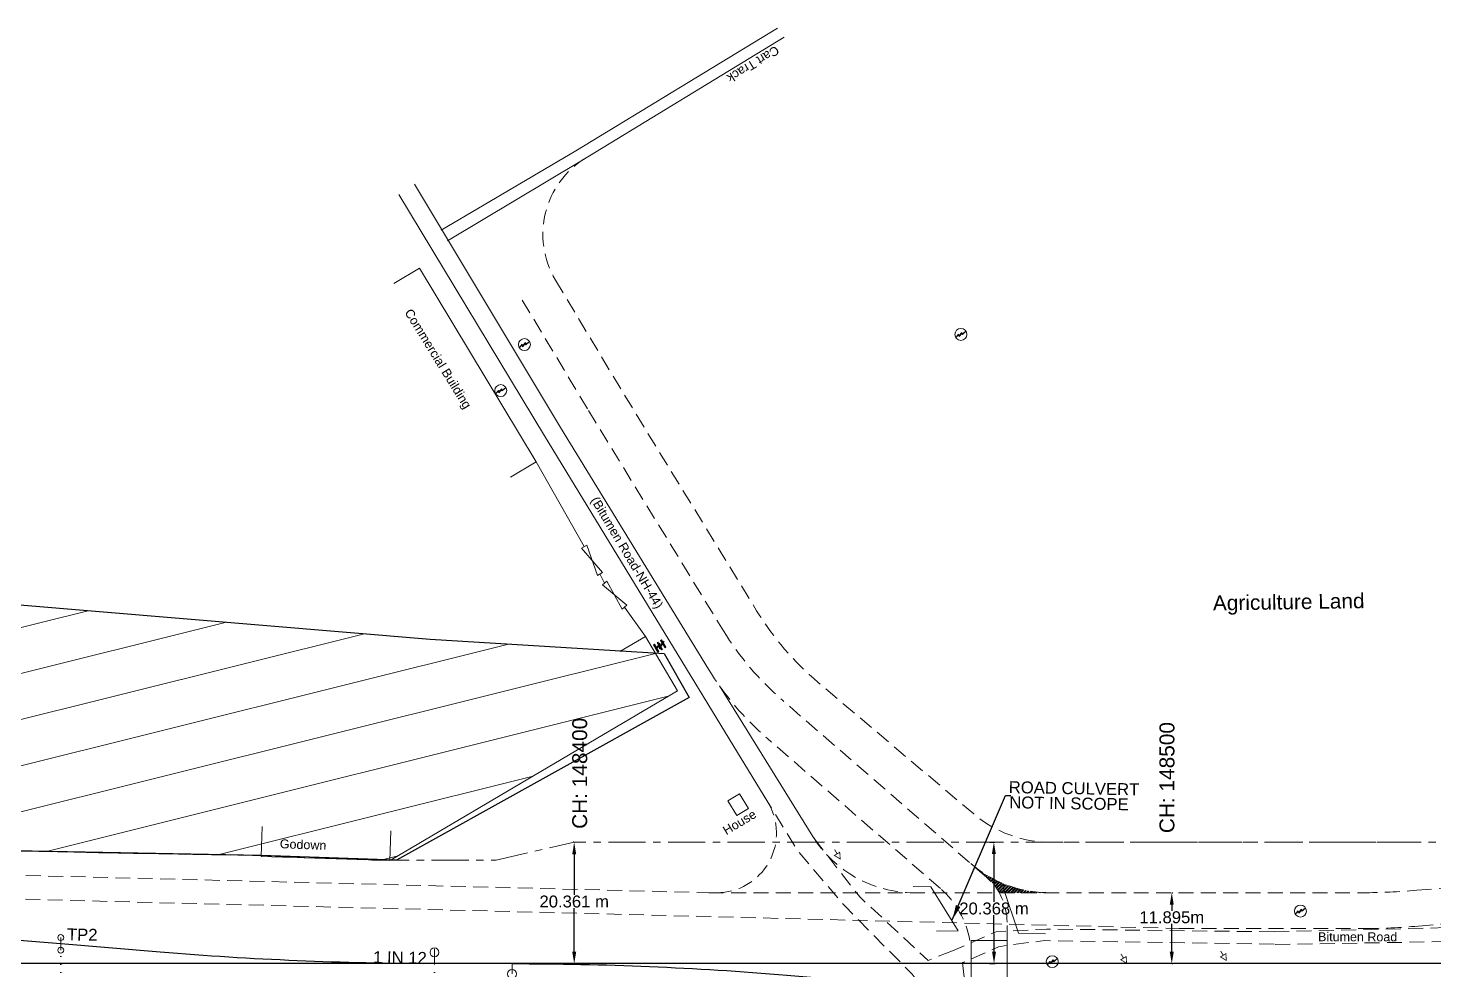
# Model space of a CAD drawing. Header units: metres. Extents: x 592467 to 614288, y 3398001 to 3402649.
# Drawn here: x 594360 to 594595.7, y 3398724.5 to 3398882.5 of the extents above; entities that cross this region are included whole.
import ezdxf

# ---------------------------------------------------------------- set-up
doc = ezdxf.new("R2010")
doc.units = ezdxf.units.M
doc.header["$MEASUREMENT"] = 0
for name, pattern in [('CENTER', [2, 1.25, -0.25, 0.25, -0.25]), ('DASHED', [0.75, 0.5, -0.25]), ('DOT', [0.25, 0, -0.25])]:
    doc.linetypes.add(name, pattern=pattern)
doc.layers.get('0').update_dxf_attribs({"lineweight": 0})
doc.layers.get('Defpoints').update_dxf_attribs({"lineweight": 0})
for name, color, linetype, lineweight in [('Bounary Dim', 10, 'Continuous', 13), ('Cardinal_Leader', 10, 'Continuous', 0), ('Cart Track', 34, 'Continuous', 0), ('Commercial Building Semipucca', 7, 'Continuous', 13), ('Compound Wall', 7, 'Continuous', 13), ('DFCC BOUNDARY', 6, 'CENTER', 0), ('Electric Pole', 7, 'Continuous', 13), ('FACTORY', 7, 'Continuous', 0), ('Gate', 7, 'Continuous', 13), ("NEW CHAWAPAIL STN. SRJ's", 10, 'Continuous', 0), ("NEW KHANNA CROSSING STN. SRJ's", 10, 'Continuous', 0), ('Proposed Chainage', 10, 'Continuous', 0), ('PROPOSED FEATURES', 1, 'Continuous', 0), ('Residential Building Semipucca', 7, 'Continuous', 13), ('Side Details', 7, 'Continuous', 13), ('Sign Board', 7, 'Continuous', 13), ('Subroad Edge', 34, 'Continuous', 0), ('Text', 7, 'Continuous', 13), ('Transformer', 7, 'Continuous', 13)]:
    doc.layers.add(name, color=color, linetype=linetype, lineweight=lineweight)
doc.layers.add('NEW KHANNA LOOP LINES', color=1, linetype='Continuous')
doc.styles.add('ARIAL', font='arial.ttf')
doc.styles.get("Standard").update_dxf_attribs({"font": 'arial.ttf'})
doc.styles.add('Style-Arial', font='arial.ttf')
doc.styles.add('Text', font='arial.ttf', dxfattribs={"height": 2})
doc.dimstyles.new('DIM', dxfattribs={"dimtxt": 2.5, "dimasz": 2.5, "dimexe": 0.18, "dimexo": 0.0625, "dimgap": 0.09, "dimtad": 0, "dimtih": 1, "dimtoh": 1, "dimdec": 3, "dimzin": 0, "dimdsep": 46, "dimtxsty": 'Standard', "dimcen": 0.09, "dimaunit": 1, "dimadec": 5, "dimazin": 0, "dimtfac": 1, "dimtdec": 3, "dimtofl": 0, "dimtmove": 0, "dimatfit": 3, "dimfxl": 1, "dimtolj": 1, "dimtzin": 0, "dimarcsym": 0})
doc.dimstyles.new('ISO-25', dxfattribs={"dimtxt": 2.5, "dimasz": 2.5, "dimexe": 1.25, "dimexo": 0.625, "dimtad": 1, "dimtxsty": 'Standard', "dimcen": 2.5, "dimadec": 0, "dimazin": 0, "dimtfac": 1, "dimtmove": 0, "dimatfit": 3, "dimfxl": 1, "dimarcsym": 0})
doc.dimstyles.get("Standard").update_dxf_attribs({"dimtxt": 8, "dimasz": 0.18, "dimexe": 0.18, "dimexo": 0.0625, "dimgap": 0.09, "dimtad": 0, "dimtih": 1, "dimtoh": 1, "dimdec": 3, "dimzin": 0, "dimdsep": 46, "dimtxsty": 'Standard', "dimcen": 0.09, "dimadec": 0, "dimazin": 0, "dimtfac": 1, "dimtdec": 3, "dimtofl": 0, "dimtmove": 0, "dimatfit": 3, "dimfxl": 1, "dimtolj": 1, "dimtzin": 0, "dimarcsym": 0})
pattern_1 = [(45, (595655.81536, 3398719.33915), (-0.26516504, 0.26516504), []), (45, (595655.99213, 3398719.33915), (-0.26516504, 0.26516504), [])]

# ---------------------------------------------------------------- blocks, each defined once
blk = doc.blocks.new('GT')
at = {"layer": 'Gate'}
for p, q in [((-0.5, -0.5), (-0.5, 0.5)), ((-0.5, 0.5), (0.5, -0.5)), ((0.5, 0.5), (0.5, -0.5))]:
    blk.add_line(p, q, dxfattribs=at)
at = {"layer": 'Gate', "flags": 128}
blk.add_lwpolyline([(0.5, 0.5), (-0.5, -0.5)], dxfattribs=at)
blk = doc.blocks.new('EP')
at = {"extrusion": (0, 0, -1)}
blk.add_hatch(color=8, dxfattribs=at).paths.add_polyline_path([(-0.31, -0.24), (-0.94, -0.01), (-0.41, -0.1), (-0.43, 0.15), (0.21, -0.05), (0.21, 0.16), (0.93, -0.01), (0.31, 0.07), (0.31, -0.19), (-0.31, 0)])
at = {"color": 8}
for p, q in [((-0.93, -0.01), (-0.21, 0.16)), ((-0.31, 0.07), (-0.93, -0.01)), ((-0.31, -0.19), (-0.31, 0.07)), ((0.31, 0), (-0.31, -0.19)), ((-0.21, 0.16), (-0.21, -0.05)), ((-0.21, -0.05), (0.43, 0.15)), ((0.31, -0.24), (0.31, 0)), ((0.43, 0.15), (0.41, -0.1)), ((0.94, -0.01), (0.31, -0.24)), ((0.41, -0.1), (0.94, -0.01))]:
    blk.add_line(p, q, dxfattribs=at)
blk.add_circle((0, 0), 1, dxfattribs=at)
blk = doc.blocks.new('TSB')
at = {"const_width": 0.132, "flags": 128}
blk.add_lwpolyline([(-0.51, 0.84), (0.54, 0.84), (0, 1.85), (-0.51, 0.84)], close=True, dxfattribs=at)
at = {"const_width": 0.142, "flags": 128}
blk.add_lwpolyline([(0, 0.84), (0, 0)], dxfattribs=at)
blk = doc.blocks.new('TRF')
at = {"extrusion": (0, 0, -1)}
blk.add_hatch(color=256, dxfattribs=at).paths.add_polyline_path([(-0.22, -0.04), (-0.38, 0.42), (0.98, -0.29), (-0.02, 0.04), (0.18, -0.39), (-0.98, 0.09)])
for p, q in [((-0.69, 0.72), (-0.69, -0.72)), ((-0.52, 0.72), (-0.69, 0.72)), ((-0.52, -0.72), (-0.52, 0.72)), ((0, 0.72), (0, -0.72)), ((0.17, 0.72), (0, 0.72)), ((0.17, -0.72), (0.17, 0.72)), ((0.7, 0.72), (0.7, -0.72)), ((0.87, 0.72), (0.7, 0.72)), ((0.87, -0.72), (0.87, 0.72)), ((-0.69, -0.72), (-0.52, -0.72)), ((0, -0.72), (0.17, -0.72)), ((0.7, -0.72), (0.87, -0.72))]:
    blk.add_line(p, q)
at = {"flags": 128}
blk.add_lwpolyline([(0.22, -0.04), (0.38, 0.42), (-0.98, -0.29), (0.02, 0.04), (-0.18, -0.39), (0.98, 0.09), (0.22, -0.04)], close=True, dxfattribs=at)
blk = doc.blocks.new('*D220')
at = {"layer": 'Defpoints', "color": 0, "linetype": 'ByBlock', "lineweight": 13, "ltscale": 5}
for p in [(594451.6, 3398745.95), (594451.6, 3398725.59), (594451.6, 3398725.59)]:
    blk.add_point(p, dxfattribs=at)
at = {"layer": 'DFCC BOUNDARY', "color": 0, "linetype": 'ByBlock', "lineweight": -2, "ltscale": 5, "transparency": 16777216}
for p, q in [((594451.54, 3398745.95), (594451.42, 3398745.95)), ((594451.6, 3398743.95), (594451.6, 3398737.11)), ((594451.6, 3398727.59), (594451.6, 3398734.89)), ((594451.54, 3398725.59), (594451.42, 3398725.59))]:
    blk.add_line(p, q, dxfattribs=at)
at = {"layer": 'DFCC BOUNDARY', "color": 0, "linetype": 'ByBlock', "lineweight": 13, "ltscale": 5, "transparency": 16777216}
for points in [[(594451.27, 3398743.95), (594451.94, 3398743.95), (594451.6, 3398745.95)], [(594451.27, 3398727.59), (594451.94, 3398727.59), (594451.6, 3398725.59)]]:
    blk.add_solid(points, dxfattribs=at)
at = {"layer": 'DFCC BOUNDARY', "color": 0, "linetype": 'ByBlock', "ltscale": 5, "transparency": 16777216, "insert": (594451.6, 3398736), "char_height": 2, "attachment_point": 5}
blk.add_mtext('\\A1;20.361 m', dxfattribs=at)
blk = doc.blocks.new('*D221')
at = {"layer": 'Defpoints', "color": 0, "linetype": 'ByBlock', "lineweight": 13, "ltscale": 5}
for p in [(594521.15, 3398745.96), (594521.96, 3398745.96), (594521.18, 3398725.59)]:
    blk.add_point(p, dxfattribs=at)
at = {"layer": 'DFCC BOUNDARY', "color": 0, "linetype": 'ByBlock', "lineweight": -2, "ltscale": 5, "transparency": 16777216}
for p, q in [((594521.22, 3398745.96), (594522.14, 3398745.96)), ((594521.97, 3398743.96), (594521.98, 3398735.94)), ((594521.99, 3398727.59), (594521.98, 3398733.72)), ((594521.24, 3398725.59), (594522.17, 3398725.59))]:
    blk.add_line(p, q, dxfattribs=at)
at = {"layer": 'DFCC BOUNDARY', "color": 0, "linetype": 'ByBlock', "lineweight": 13, "ltscale": 5, "transparency": 16777216}
for points in [[(594522.3, 3398743.96), (594521.63, 3398743.96), (594521.96, 3398745.96)], [(594522.32, 3398727.59), (594521.66, 3398727.59), (594521.99, 3398725.59)]]:
    blk.add_solid(points, dxfattribs=at)
at = {"layer": 'DFCC BOUNDARY', "color": 0, "linetype": 'ByBlock', "ltscale": 5, "transparency": 16777216, "insert": (594521.98, 3398734.83), "char_height": 2, "attachment_point": 5}
blk.add_mtext('\\A1;20.368 m', dxfattribs=at)
blk = doc.blocks.new('*D205')
at = {"layer": 'Bounary Dim', "color": 0, "lineweight": -2, "transparency": 16777216}
for p, q in [((594551.85, 3398737.48), (594551.97, 3398737.48)), ((594551.79, 3398735.48), (594551.79, 3398734.47)), ((594551.79, 3398727.59), (594551.79, 3398732.25)), ((594551.85, 3398725.59), (594551.97, 3398725.59))]:
    blk.add_line(p, q, dxfattribs=at)
at = {"layer": 'Bounary Dim', "color": 0, "lineweight": 13, "transparency": 16777216}
for points in [[(594551.45, 3398735.48), (594552.12, 3398735.48), (594551.79, 3398737.48)], [(594551.45, 3398727.59), (594552.12, 3398727.59), (594551.79, 3398725.59)]]:
    blk.add_solid(points, dxfattribs=at)
at = {"layer": 'Defpoints', "color": 0, "lineweight": 13, "transparency": 16777216}
for p in [(594551.79, 3398737.48), (594551.79, 3398725.59), (594551.79, 3398725.59)]:
    blk.add_point(p, dxfattribs=at)
at = {"layer": 'Bounary Dim', "color": 0, "transparency": 16777216, "insert": (594551.79, 3398733.36), "char_height": 2, "attachment_point": 5}
blk.add_mtext('\\A1;11.895m', dxfattribs=at)

msp = doc.modelspace()

# ---------------------------------------------------------------- hatches: boundary and pattern name
at = {"lineweight": 13}
h = msp.add_hatch(dxfattribs=at)
h.set_pattern_fill('ANSI32', color=1, angle=-149.020766)
h.set_pattern_definition(pattern_1)
h.paths.add_polyline_path([(594523.7056, 3398738.938, -0.08290394), (594518.087, 3398742.3761), (594520.7213, 3398740.0908, -0.08489845), (594522.8593, 3398737.4837), (594523.8358, 3398737.4837), (594523.5781, 3398738.2069)])
h = msp.add_hatch(dxfattribs=at)
h.set_pattern_fill('ANSI32', color=1, angle=-149.020766)
h.set_pattern_definition(pattern_1)
h.paths.add_polyline_path([(594523.7056, 3398738.938), (594523.5781, 3398738.2069), (594523.8358, 3398737.4837), (594531.1927, 3398737.4837, -0.09622055)])
at = {"layer": 'Bounary Dim', "lineweight": 9}
h = msp.add_hatch(dxfattribs=at)
h.set_pattern_fill('ANSI31', color=0, scale=60)
h.set_pattern_definition([(194.02077, (595655.815, 3398719.339), (1.81705, -7.27656), [])])
h.paths.add_polyline_path([(594238.1384, 3398795.3083), (594237.9196, 3398742.7952), (594246.1787, 3398742.8007), (594265.213, 3398745.3513), (594301.4312, 3398745.2849), (594319.693, 3398745.2515), (594322.3221, 3398745.1979), (594398.4011, 3398743.716), (594399.1139, 3398743.7044), (594399.1138, 3398743.7021), (594420.8733, 3398742.9531), (594468.9458, 3398771.3741), (594465.1807, 3398777.7243), (594427.4335, 3398779.9972), (594358.0086, 3398785.807)])
h.paths.add_polyline_path([(594314.3471, 3398764.4107), (594332.3266, 3398764.5621), (594332.2939, 3398768.4425), (594314.3145, 3398768.291)], flags=24)
h.paths.add_polyline_path([(594271.9414, 3398746.4412), (594280.5216, 3398746.5135), (594280.502, 3398748.8402), (594271.9218, 3398748.7679)], flags=24)
h.paths.add_polyline_path([(594401.8199, 3398744.554), (594410.3949, 3398744.249), (594410.4776, 3398746.5743), (594401.9026, 3398746.8792)], flags=24)
h.paths.add_polyline_path([(594320.8379, 3398745.4384), (594336.7166, 3398745.3476), (594336.7332, 3398748.2606), (594320.8546, 3398748.3514)], flags=24)

# ---------------------------------------------------------------- linework, layer by layer
at = {"color": 5, "lineweight": 13}
for points in [[(594523.7034, 3398738.9252), (594523.5781, 3398738.2069), (594526.101, 3398730.7206), (594530.591, 3398730.5869)], [(594508.4045, 3398738.5379), (594511.4186, 3398738.4556), (594515.9822, 3398731.0984), (594512.3418, 3398731.042)], [(594524.1739, 3398729.4848), (594524.2414, 3398691.8623), (594518.2414, 3398691.8516), (594518.174, 3398729.4741)]]:
    msp.add_lwpolyline(points, dxfattribs=at)
at = {"color": 5}
msp.add_lwpolyline([(594524.1739, 3398729.4848), (594518.174, 3398729.4741)], dxfattribs=at)
at = {"layer": 'Cardinal_Leader', "linetype": 'Continuous', "lineweight": 13}
msp.add_line((594365.5176, 3398727.8429, 36.8095), (594365.5176, 3398729.964, 36.8095), dxfattribs=at)
for centre in [(594365.5176, 3398729.964, 36.8095), (594365.5176, 3398727.8429, 36.8095)]:
    msp.add_circle(centre, 0.5, dxfattribs=at)
at = {"layer": 'Cart Track', "lineweight": 18, "flags": 128}
for points in [[(594485.6655, 3398882.5206), (594451.869, 3398861.9297), (594429.2744, 3398848.6219)], [(594430.3545, 3398846.8115), (594452.8993, 3398860.3129), (594486.7905, 3398881.0003)]]:
    msp.add_lwpolyline(points, dxfattribs=at)
at = {"layer": 'Cart Track', "color": 3, "linetype": 'DASHED', "lineweight": 18, "ltscale": 5, "flags": 128}
for points in [[(594568.9467, 3398730.9225), (594618.1996, 3398732.1255), (594667.2665, 3398732.5588), (594692.1864, 3398731.6939), (594698.5395, 3398731.5201)], [(594699.1003, 3398728.942), (594691.9074, 3398729.05), (594667.6786, 3398729.9888), (594618.2213, 3398729.6173), (594568.9181, 3398728.8061)]]:
    msp.add_lwpolyline(points, dxfattribs=at)
at = {"layer": 'Commercial Building Semipucca', "flags": 128}
for points in [[(594459.251, 3398777.9243), (594463.5506, 3398780.4736), (594468.9458, 3398771.3741), (594420.9251, 3398742.9837)], [(594420.874, 3398747.8827), (594420.7142, 3398742.8867), (594399.1098, 3398743.5774), (594399.2695, 3398748.5734)]]:
    msp.add_lwpolyline(points, dxfattribs=at)
at = {"layer": 'Compound Wall', "lineweight": 13, "flags": 128}
for points in [[(594445.2166, 3398809.766), (594453.2471, 3398795.5357)], [(594455.9248, 3398790.9773), (594456.7078, 3398789.4215)], [(594460.0118, 3398785.3795), (594463.5506, 3398780.4736)], [(594399.0159, 3398743.706), (594381.9386, 3398743.9832), (594319.693, 3398745.2515)]]:
    msp.add_lwpolyline(points, dxfattribs=at)
at = {"layer": 'DFCC BOUNDARY', "lineweight": 20, "ltscale": 5, "flags": 128}
msp.add_lwpolyline([(593268.8771, 3398743.1241), (593288.3142, 3398743.1435), (593298.9263, 3398743.1753), (593317.7169, 3398743.181), (593335.6749, 3398743.1861), (593351.9154, 3398743.1939), (593368.3098, 3398743.2018), (593392.6865, 3398743.2236), (593417.5452, 3398743.2458), (593442.0441, 3398743.2881), (593466.7158, 3398743.3307), (593488.7282, 3398743.3555), (593511.3451, 3398743.381), (593534.1889, 3398743.3927), (593557.0265, 3398743.4043), (593567.7863, 3398743.3482), (593589.0729, 3398743.37), (593609.4741, 3398743.3909), (593633.306, 3398743.3884), (593656.7586, 3398743.3857), (593673.8735, 3398743.1686), (593686.5501, 3398743.197), (593699.0935, 3398743.2251), (593718.6266, 3398743.2403), (593737.8059, 3398743.2553), (593756.8231, 3398743.2997), (593797.1201, 3398743.3617), (593818.3483, 3398743.3793), (593837.357, 3398743.3961), (593856.1608, 3398743.4126), (593876.9616, 3398743.4386), (593897.7088, 3398743.4645), (593906.3201, 3398743.48), (593939.2807, 3398743.5394), (593959.3447, 3398743.5373), (593980.7312, 3398743.535), (593998.4939, 3398743.5517), (594017.8866, 3398743.5699), (594036.0937, 3398743.5946), (594054.2109, 3398743.6191), (594072.1761, 3398743.6373), (594108.2843, 3398743.6738), (594147.416, 3398743.7135), (594168.1093, 3398743.7345), (594186.979, 3398743.754), (594205.6028, 3398743.7733), (594225.9301, 3398743.7872), (594237.9238, 3398743.7952), (594237.9196, 3398742.7952), (594246.1787, 3398742.8007), (594265.213, 3398745.3513), (594301.4312, 3398745.2849), (594322.3221, 3398745.1979), (594339.0716, 3398744.8566), (594359.6626, 3398744.4371), (594381.9386, 3398743.9832), (594399.0159, 3398743.706), (594418.7512, 3398742.9194), (594438.513, 3398742.9353), (594451.6044, 3398745.9497), (594476.457, 3398745.9507), (594496.0336, 3398745.9479), (594515.4148, 3398745.9638), (594530.3381, 3398745.9473), (594545.0878, 3398745.9737), (594564.601, 3398745.958), (594583.9475, 3398745.9736), (594595.507, 3398745.9758), (594606.8225, 3398745.9636), (594627.8219, 3398745.9736), (594639.5874, 3398745.6406), (594667.1861, 3398745.3165), (594680.5599, 3398745.4403), (594682.5021, 3398840.4816), (594688.9277, 3398840.4825), (594703.0126, 3398840.4846), (594719.2746, 3398840.4869), (594738.4574, 3398840.4897), (594757.0914, 3398840.4924), (594778.0674, 3398840.4016), (594799.3073, 3398840.574), (594817.2335, 3398840.5933), (594834.3037, 3398840.5887), (594852.615, 3398840.5913), (594871.1729, 3398840.509), (594890.906, 3398840.5119), (594910.5806, 3398840.5148), (594929.8096, 3398840.5176), (594947.7981, 3398840.5202), (594967.4417, 3398840.5231), (594987.1778, 3398840.5259), (595007.1414, 3398840.5289), (595022.5701, 3398840.5311), (595045.9549, 3398840.5422), (595068.2138, 3398840.5377), (595086.7086, 3398840.5404), (595107.9878, 3398840.5435), (595127.673, 3398840.5464), (595144.6457, 3398840.5489), (595150.5109, 3398840.5497), (595187.8779, 3398840.5552), (595205.7616, 3398840.5578), (595223.4319, 3398840.5604), (595243.3301, 3398841.4475), (595262.0911, 3398841.5534), (595282.5826, 3398841.669), (595302.3681, 3398841.7807), (595325.1405, 3398841.9092), (595347.3125, 3398842.9304), (595367.3755, 3398842.1476), (595386.8651, 3398842.2576), (595406.3761, 3398842.9706), (595424.7372, 3398842.4713), (595444.5499, 3398842.5832), (595464.7333, 3398842.6971), (595486.5306, 3398843.0158), (595507.7569, 3398843.0072), (595526.8666, 3398842.9804), (595545.3973, 3398842.9545), (595565.1541, 3398843.0179), (595585.7252, 3398843.084), (595605.1683, 3398843.0188), (595623.8392, 3398842.9562), (595642.921, 3398842.9896), (595662.5621, 3398843.024), (595680.431, 3398842.9966), (595697.7129, 3398842.9701), (595715.2456, 3398842.9929), (595732.8123, 3398843.0158), (595750.9853, 3398842.9876), (595767.8894, 3398842.9612), (595781.8971, 3398842.9932), (595795.7138, 3398843.0251), (595814.9902, 3398843.0046), (595833.9698, 3398842.9844), (595853.495, 3398842.9364), (595872.6252, 3398842.8893), (595890.6274, 3398842.8809), (595908.2519, 3398842.8727), (595926.8519, 3398842.8605), (595944.9598, 3398842.8486), (595964.0203, 3398842.8468), (595982.503, 3398842.8508), (595994.2367, 3398842.872), (596006.0036, 3398842.8933), (596025.3049, 3398842.8841), (596043.9126, 3398842.8753), (596062.8809, 3398842.8979), (596081.9844, 3398842.9207), (596102.4268, 3398842.9045), (596102.3585, 3398756.9045), (596102.3588, 3398756.9045), (596122.4377, 3398756.8886), (596141.3547, 3398756.9025), (596166.8406, 3398756.9237), (596178.3544, 3398756.9248), (596196.2489, 3398756.9263), (596214.2914, 3398756.9547), (596232.02, 3398756.9826), (596251.3222, 3398756.9534), (596270.2259, 3398756.9249), (596289.582, 3398756.9141), (596308.8674, 3398756.9032), (596328.6403, 3398756.9216), (596348.4184, 3398756.9401), (596367.4289, 3398756.926), (596386.1104, 3398756.9122), (596405.4004, 3398756.8905), (596424.1821, 3398756.8694), (596441.6776, 3398756.8692), (596496.5673, 3398760.351), (596498.1499, 3398735.4012), (596498.3697, 3398731.9357)], dxfattribs=at)
at = {"layer": 'FACTORY', "lineweight": 25}
msp.add_lwpolyline([(594466.6978, 3398777.6329), (594470.8733, 3398770.2601), (594421.7802, 3398742.9218), (594399.1138, 3398743.7021), (594322.3221, 3398745.1979), (594265.213, 3398745.3513), (594246.1787, 3398742.8007), (594237.9196, 3398742.7952), (594238.1384, 3398795.3083), (594358.0086, 3398785.807), (594427.4335, 3398779.9972), (594466.6978, 3398777.6329)], dxfattribs=at)
at = {"layer": "NEW CHAWAPAIL STN. SRJ's", "linetype": 'DOT', "lineweight": 18, "ltscale": 5, "elevation": 36.8095, "flags": 128}
msp.add_lwpolyline([(594365.5176, 3398629.6041), (594365.5176, 3398728.9031)], dxfattribs=at)
at = {"layer": "NEW CHAWAPAIL STN. SRJ's", "color": 1, "linetype": 'DOT', "lineweight": 18, "ltscale": 5, "flags": 128}
msp.add_lwpolyline([(594428.1749, 3398629.6041), (594428.1749, 3398725.5892)], dxfattribs=at)
at = {"layer": "NEW KHANNA CROSSING STN. SRJ's", "color": 10, "linetype": 'Continuous', "lineweight": 18, "elevation": 36.8095, "flags": 128}
msp.add_lwpolyline([(594428.1749, 3398728.0895), (594428.1749, 3398725.5895)], dxfattribs=at)
at = {"layer": "NEW KHANNA CROSSING STN. SRJ's", "color": 10, "linetype": 'Continuous', "lineweight": 18, "flags": 128}
msp.add_lwpolyline([(594441.1749, 3398723.8585), (594441.1749, 3398725.5892)], dxfattribs=at)
at = {"layer": "NEW KHANNA CROSSING STN. SRJ's", "color": 10, "linetype": 'Continuous', "lineweight": 20}
for centre in [(594428.1749, 3398727.4746, 36.8095), (594441.1786, 3398723.8585)]:
    msp.add_circle(centre, 0.75, dxfattribs=at)
at = {"layer": 'NEW KHANNA LOOP LINES', "linetype": 'Continuous', "lineweight": 25, "elevation": 36.8095, "flags": 128}
msp.add_lwpolyline([(594428.1749, 3398725.5895, -0.02073714), (594382.1985, 3398727.5134), (594365.5176, 3398728.9035, 0.01971946), (594298.5615, 3398731.8318, 0.01928391)], format="xyb", dxfattribs=at)
at = {"layer": 'NEW KHANNA LOOP LINES', "linetype": 'Continuous', "lineweight": 25, "flags": 128}
msp.add_lwpolyline([(594773.3894, 3398725.5892), (593474.2356, 3398725.5892)], dxfattribs=at)
msp.add_lwpolyline([(594441.1749, 3398725.5892, -0.02078811), (594487.2647, 3398723.672), (594516.2529, 3398721.2563, 0.02078909), (594562.3449, 3398719.3392)], format="xyb", dxfattribs=at)
at = {"layer": 'PROPOSED FEATURES', "linetype": 'DASHED', "lineweight": 13, "ltscale": 5}
for p, q in [((594442.9037, 3398836.8955), (594453.9817, 3398818.3888)), ((594453.987, 3398818.3799), (594476.6312, 3398781.4235)), ((594524.1739, 3398729.4848), (594524.1684, 3398732.5549))]:
    msp.add_line(p, q, dxfattribs=at)
at = {"layer": 'PROPOSED FEATURES', "linetype": 'DASHED', "lineweight": 13, "ltscale": 5, "flags": 128}
msp.add_lwpolyline([(594448.4809, 3398840.2339), (594459.5442, 3398821.7516), (594482.1871, 3398784.7974, 0.07980237), (594492.5127, 3398772.7597), (594518.5777, 3398750.6922, 0.17754285), (594531.507, 3398745.9564), (594591.7976, 3398745.9751)], format="xyb", dxfattribs=at)
for points in [[(594520.7213, 3398740.0908), (594486.5004, 3398769.7771)], [(594513.0079, 3398738.1772), (594483.986, 3398763.3533)], [(594592.8593, 3398737.8969), (594679.9017, 3398744.8143)], [(594284.7054, 3398742.2851), (594474.1595, 3398737.4837)], [(594593.1323, 3398731.8969), (594678.5544, 3398739.6861)], [(594284.6041, 3398738.2864), (594553.0254, 3398731.4837)], [(594474.1595, 3398737.4837), (594583.7784, 3398737.4837)], [(594475.5187, 3398737.4837), (594474.1595, 3398737.4837)], [(594522.8593, 3398737.4837), (594531.1927, 3398737.4837)], [(594553.0254, 3398731.4837), (594584.0514, 3398731.4837)]]:
    msp.add_lwpolyline(points, dxfattribs=at)
at = {"layer": 'PROPOSED FEATURES', "linetype": 'DASHED', "lineweight": 25, "ltscale": 5, "flags": 128}
msp.add_lwpolyline([(594496.0345, 3398742.4532), (594496.0352, 3398742.4532)], dxfattribs=at)
at = {"layer": 'PROPOSED FEATURES', "linetype": 'DASHED', "lineweight": 13, "ltscale": 5}
for centre, radius, start, end in [((594461.3514, 3398847.9379), 15, 121.071754, 210.904319), ((594519.2646, 3398807.5462), 50, 211.496944, 229.058724), ((594516.7503, 3398801.1224), 50, 211.496944, 229.058724), ((594475.5184, 3398747.4837), 10, 270, 31.4102), ((594508.5923, 3398757.4837), 20, 211.972309, 270), ((594531.1927, 3398757.4837), 20, 229.058724, 270), ((594514.1685, 3398732.537), 10, 0.102753, 49.058724), ((594503.1786, 3398726.8465), 15, 10.087154, 49.058724), ((594583.7784, 3398837.4837), 100, 270, 275.210114), ((594584.0514, 3398831.4837), 100, 270, 275.210114)]:
    msp.add_arc(centre, radius, start, end, dxfattribs=at)
at = {"layer": 'Residential Building Semipucca', "flags": 128}
msp.add_lwpolyline([(594421.3631, 3398839.656), (594425.6441, 3398842.2365), (594445.2166, 3398809.766), (594440.9357, 3398807.1855)], dxfattribs=at)
at = {"layer": 'Residential Building Semipucca'}
msp.add_3dface([(594479.2907, 3398754.0891), (594480.8094, 3398751.6362), (594478.8672, 3398750.4363), (594477.348, 3398752.8901)], dxfattribs=at)
at = {"layer": 'Subroad Edge', "lineweight": 13}
for p, q in [((594446.6077, 3398814.1), (594422.1993, 3398854.5843)), ((594477.5715, 3398763.3095), (594446.6077, 3398814.1)), ((594484.053, 3398752.6953), (594477.5715, 3398763.3095))]:
    msp.add_line(p, q, dxfattribs=at)
at = {"layer": 'Subroad Edge', "lineweight": 13, "flags": 128}
for points in [[(594474.1169, 3398774.9998), (594449.2798, 3398815.5351), (594424.8399, 3398856.3642)], [(594491.6262, 3398746.8935), (594475.9606, 3398772.2053)]]:
    msp.add_lwpolyline(points, dxfattribs=at)
at = {"layer": 'Subroad Edge', "color": 3, "linetype": 'DASHED', "lineweight": 13, "ltscale": 5, "flags": 128}
for points in [[(594516.7515, 3398725.7584), (594516.6829, 3398725.7282), (594517.5043, 3398719.681), (594513.6295, 3398716.9721), (594508.2647, 3398723.8136), (594497.0692, 3398735.1603), (594488.9608, 3398744.6583), (594483.2661, 3398753.9839)], [(594515.0207, 3398727.7348), (594510.9544, 3398726.1376), (594499.4825, 3398736.7709), (594492.0051, 3398746.3417), (594491.1531, 3398747.6922)], [(594568.9467, 3398730.9225), (594530.7621, 3398731.3933), (594524.5863, 3398731.0421), (594522.3388, 3398730.9401), (594515.0207, 3398727.7348)], [(594568.9675, 3398728.8538), (594530.4678, 3398729.4474), (594525.1892, 3398728.8192), (594522.7199, 3398728.39), (594516.7515, 3398725.7584)]]:
    msp.add_lwpolyline(points, dxfattribs=at)

# ---------------------------------------------------------------- block references
at = {"layer": 'Electric Pole', "xscale": 0.9997078270984131, "yscale": 0.9997078270984131, "zscale": 0.9997078270984131, "rotation": 210.979233574599}
for p in [(594516.4269, 3398831.1433), (594443.2511, 3398829.4321), (594439.2824, 3398821.7108), (594573.3635, 3398734.4057), (594531.7504, 3398725.9256)]:
    msp.add_blockref('EP', p, dxfattribs=at)
at = {"layer": 'Gate'}
for p, xscale, yscale, zscale, rotation in [((594454.5898, 3398793.2548), 5.279737573519174, 0.9997078269047716, 2.297432257162397, 300.2519772718676), ((594458.3598, 3398787.4005), 5.220487769182264, 0.9997078269047702, 2.284504866073201, 309.2519772713395)]:
    msp.add_blockref('GT', p, dxfattribs=dict(at, xscale=xscale, yscale=yscale, zscale=zscale, rotation=rotation))
at = {"layer": 'Sign Board', "xscale": 0.9997078270984131, "yscale": 0.9997078270984131, "zscale": 0.9997078270984131, "rotation": 210.979233574599}
for p in [(594495.2518, 3398744.7346), (594543.2637, 3398727.2341), (594559.989, 3398727.7114)]:
    msp.add_blockref('TSB', p, dxfattribs=at)
at = {"layer": 'Transformer', "xscale": 0.9997078270984131, "yscale": 0.9997078270984131, "zscale": 0.9997078270984131, "rotation": 210.979233574599}
msp.add_blockref('TRF', (594466.0194, 3398778.9249), dxfattribs=at)

# ---------------------------------------------------------------- texts
at = {"layer": "NEW KHANNA CROSSING STN. SRJ's", "linetype": 'Continuous', "lineweight": 13, "insert": (594417.8856, 3398726.6928, 36.8095), "char_height": 2, "attachment_point": 4, "rotation": 358.979234, "line_spacing_factor": 0.60036, "style": 'Style-Arial'}
msp.add_mtext('1 IN 12', dxfattribs=at)
at = {"layer": 'NEW KHANNA LOOP LINES', "linetype": 'Continuous', "lineweight": 0, "style": 'ARIAL'}
msp.add_text('TP2', height=2, rotation=359.137643, dxfattribs=at).set_placement((594366.5477, 3398729.4985, 36.8095))
at = {"layer": 'Proposed Chainage', "color": 1, "lineweight": 0, "char_height": 2.5, "attachment_point": 4, "rotation": 90, "line_spacing_factor": 0.6, "style": 'Style-Arial'}
for s, insert in [('CH: 148400', (594452.5364, 3398748.1934)), ('CH: 148500', (594550.9966, 3398747.476))]:
    msp.add_mtext(s, dxfattribs=dict(at, insert=insert))
at = {"layer": 'PROPOSED FEATURES', "color": 5, "style": 'Style-Arial'}
for s, p in [('ROAD CULVERT', (594524.4417, 3398754.2052)), ('NOT IN SCOPE', (594524.5259, 3398751.669))]:
    msp.add_text(s, height=2, rotation=358.979234, dxfattribs=at).set_placement(p)
at = {"layer": 'Side Details', "style": 'ARIAL'}
msp.add_text('Agriculture Land', height=2.5, rotation=0.893737, dxfattribs=at).set_placement((594558.7013, 3398784.8268))
at = {"layer": 'Subroad Edge', "style": 'Text'}
for s, rotation, p in [('Cart Track', 211.352303, (594485.3788, 3398879.6427)), ('(Bitumen Road-NH-44)', 300.904319, (594454.3263, 3398803.3561))]:
    msp.add_text(s, height=1.5, rotation=rotation, dxfattribs=at).set_placement(p)
at = {"layer": 'Subroad Edge', "color": 3, "style": 'Text'}
msp.add_text('Bitumen Road', height=1.5, rotation=359.916109, dxfattribs=at).set_placement((594576.3154, 3398729.3498))
at = {"layer": 'Text', "color": 0, "style": 'ARIAL'}
for s, rotation, p in [('Commercial Building', 301.724686, (594423.1, 3398834.8361)), ('House', 30.875871, (594477.0989, 3398747.1182)), ('Godown', 357.963309, (594402.2221, 3398744.9533))]:
    msp.add_text(s, height=1.5, rotation=rotation, dxfattribs=at).set_placement(p)

# ---------------------------------------------------------------- dimensions: what is measured, and where the dimension line sits
at = {"layer": 'Bounary Dim'}
dim = msp.add_linear_dim(base=(594551.78813, 3398725.58915), p1=(594551.78813, 3398737.48371), p2=(594551.78812, 3398725.58915), angle=269.999923, dimstyle='Standard', override={"dimtxt": 2, "dimasz": 2, "dimdsep": 0, "dimpost": 'm', "dimtmove": 2}, dxfattribs=at)
dim.commit()
dim.dimension.update_dxf_attribs({"geometry": '*D205', "text_midpoint": (594551.78814, 3398733.36348), "dimtype": 161, "text_rotation": 180})
at = {"layer": 'DFCC BOUNDARY', "linetype": 'ByBlock', "ltscale": 5}
for base, p1, p2, angle, picture, middle in [((594451.60442, 3398725.58915), (594451.60442, 3398745.9497), (594451.60442, 3398725.58915), 270, '*D220', (594451.60442, 3398735.99881)), ((594521.9632, 3398745.9585), (594521.1809, 3398725.5892), (594521.153, 3398745.9574), 90.078486, '*D221', (594521.9784, 3398734.8287))]:
    dim = msp.add_linear_dim(base=base, p1=p1, p2=p2, angle=angle, dimstyle='DIM', override={"dimtxt": 2, "dimasz": 2, "dimtad": 3, "dimpost": ' m'}, dxfattribs=at)
    dim.commit()
    dim.dimension.update_dxf_attribs({"geometry": picture, "text_midpoint": middle, "dimtype": 161, "text_rotation": 180})

# ---------------------------------------------------------------- leaders
at = {"layer": 'PROPOSED FEATURES', "color": 5}
msp.add_leader([(594514.9949, 3398732.9601), (594523.9181, 3398753.7775), (594524.8159, 3398753.7893)], dimstyle='ISO-25', override={"dimgap": 0.625, "dimtad": 0}, dxfattribs=at)

doc.saveas('drawing.dxf')
